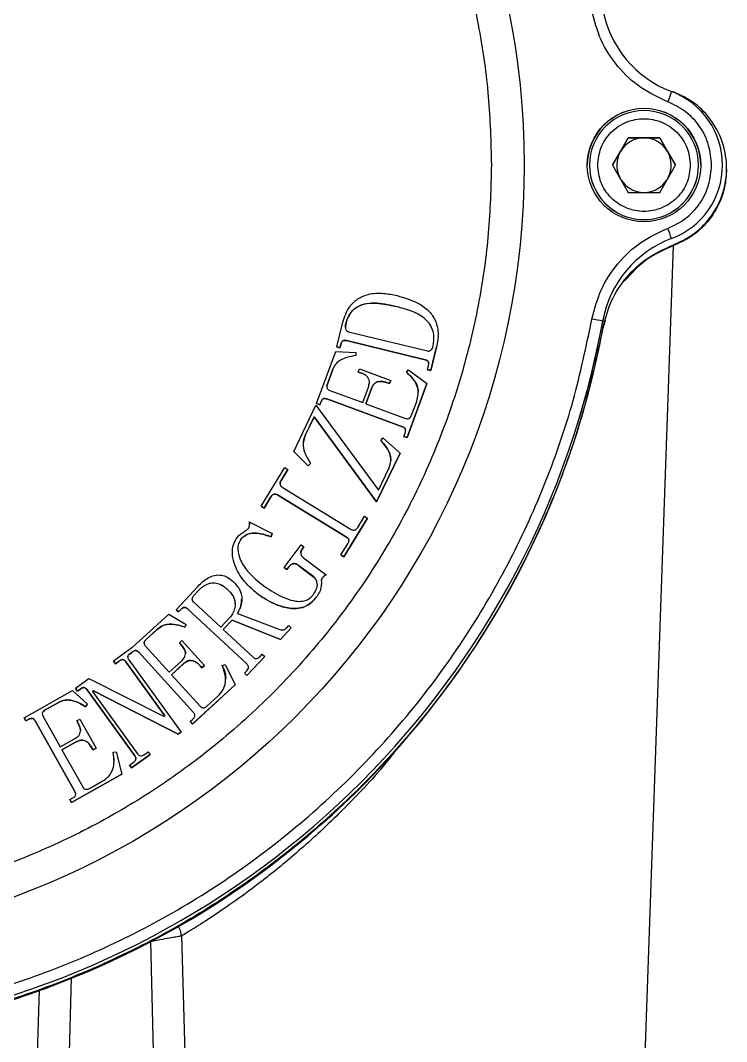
# Model space of a CAD drawing. Header units: millimetres. Extents: x 2687 to 4367, y 1046 to 2234.
# Drawn here: x 3932.4 to 3997.2, y 1892.6 to 1986.3 of the extents above; entities that cross this region are included whole.
import ezdxf

# ---------------------------------------------------------------- set-up
doc = ezdxf.new("R2010")
doc.units = ezdxf.units.MM

msp = doc.modelspace()

# ---------------------------------------------------------------- linework, layer by layer
at = {"color": 7, "linetype": 'Continuous', "lineweight": 25}
for p, q in [((3988.188, 1975.486), (3986.744, 1972.986)), ((3987.466, 1974.23), (3988.188, 1975.48)), ((3991.074, 1975.486), (3988.188, 1975.486)), ((3988.188, 1975.48), (3988.188, 1975.486)), ((3988.188, 1975.48), (3989.631, 1975.48)), ((3989.631, 1975.48), (3991.074, 1975.48)), ((3992.518, 1972.986), (3991.074, 1975.486)), ((3991.074, 1975.486), (3991.074, 1975.48)), ((3991.074, 1975.48), (3991.796, 1974.23)), ((3986.746, 1972.983), (3987.466, 1974.23)), ((3991.796, 1974.23), (3992.516, 1972.983)), ((3984.631, 1972.985), (3984.631, 1972.973)), ((3986.744, 1972.986), (3988.188, 1970.486)), ((3991.074, 1970.486), (3992.518, 1972.986)), ((3994.631, 1972.973), (3994.631, 1972.985)), ((3996.831, 1972.955), (3996.831, 1972.988)), ((3997.208, 1972.618), (3997.208, 1972.69)), ((3988.188, 1970.486), (3991.074, 1970.486)), ((3992.163, 1966.248), (3992.163, 1966.214)), ((3992.273, 1965.642), (3992.273, 1965.571)), ((3989.076, 1872.561), (3992.326, 1965.598)), ((3961.433, 1956.312), (3961.986, 1958.587)), ((3985.84, 1958.642), (3985.84, 1958.676)), ((3986.059, 1958.741), (3985.861, 1957.998)), ((3962.523, 1957.705), (3969.753, 1955.942)), ((3970.736, 1957.6), (3970.736, 1957.603)), ((3961.737, 1956.237), (3961.433, 1956.312)), ((3961.433, 1956.312), (3961.433, 1956.31)), ((3961.433, 1956.31), (3961.737, 1956.235)), ((3961.811, 1956.54), (3961.737, 1956.237)), ((3961.737, 1956.235), (3961.811, 1956.537)), ((3961.737, 1956.237), (3961.737, 1956.235)), ((3961.811, 1956.54), (3961.811, 1956.537)), ((3969.555, 1955.133), (3962.325, 1956.896)), ((3962.325, 1956.896), (3962.325, 1956.894)), ((3962.325, 1956.894), (3969.555, 1955.131)), ((3970.597, 1956.328), (3970.067, 1954.153)), ((3970.067, 1954.151), (3970.597, 1956.326)), ((3970.597, 1956.328), (3970.597, 1956.326)), ((3959.586, 1951.11), (3961.341, 1955.878)), ((3961.341, 1955.878), (3963.192, 1955.803)), ((3963.192, 1955.803), (3963.198, 1955.524)), ((3969.555, 1955.133), (3969.555, 1955.131)), ((3969.763, 1954.226), (3969.849, 1954.58)), ((3961.079, 1954.262), (3960.578, 1952.9)), ((3960.578, 1952.898), (3961.079, 1954.26)), ((3961.079, 1954.262), (3961.079, 1954.26)), ((3963.415, 1954.01), (3963.523, 1954.3)), ((3963.706, 1953.904), (3963.415, 1954.01)), ((3963.415, 1954.01), (3963.415, 1954.007)), ((3963.415, 1954.007), (3963.706, 1953.902)), ((3963.523, 1954.3), (3966.392, 1953.245)), ((3963.706, 1953.904), (3963.706, 1953.902)), ((3967.825, 1953.988), (3968.012, 1954.196)), ((3968.012, 1954.196), (3969.713, 1952.962)), ((3970.067, 1954.153), (3969.763, 1954.226)), ((3969.763, 1954.226), (3969.763, 1954.224)), ((3969.763, 1954.224), (3970.067, 1954.151)), ((3970.067, 1954.153), (3970.067, 1954.151)), ((3960.578, 1952.9), (3960.578, 1952.898)), ((3963.82, 1951.211), (3964.34, 1952.621)), ((3964.633, 1952.513), (3964.113, 1951.103)), ((3964.113, 1951.102), (3964.633, 1952.511)), ((3964.633, 1952.513), (3964.633, 1952.511)), ((3966.284, 1952.954), (3966.089, 1953.025)), ((3966.089, 1953.025), (3966.089, 1953.023)), ((3966.089, 1953.023), (3966.284, 1952.952)), ((3966.392, 1953.245), (3966.284, 1952.954)), ((3966.284, 1952.952), (3966.392, 1953.243)), ((3966.284, 1952.954), (3966.284, 1952.952)), ((3966.392, 1953.245), (3966.392, 1953.243)), ((3969.713, 1952.962), (3967.887, 1948.001)), ((3967.887, 1947.999), (3969.713, 1952.96)), ((3969.713, 1952.962), (3969.713, 1952.96)), ((3960.805, 1952.32), (3963.82, 1951.211)), ((3957.491, 1946.719), (3959.527, 1950.968)), ((3959.527, 1950.968), (3965.266, 1943.165)), ((3959.879, 1951.003), (3959.586, 1951.11)), ((3959.586, 1951.11), (3959.586, 1951.108)), ((3959.586, 1951.108), (3959.879, 1951)), ((3959.969, 1951.245), (3959.879, 1951.003)), ((3959.879, 1951), (3959.969, 1951.243)), ((3959.879, 1951.003), (3959.879, 1951)), ((3959.969, 1951.245), (3959.969, 1951.243)), ((3967.474, 1948.982), (3960.52, 1951.542)), ((3960.52, 1951.54), (3960.52, 1951.542)), ((3960.52, 1951.54), (3967.474, 1948.98)), ((3964.113, 1951.103), (3967.759, 1949.76)), ((3968.31, 1950.055), (3968.775, 1951.318)), ((3959.361, 1949.899), (3958.579, 1948.266)), ((3958.579, 1948.263), (3959.361, 1949.897)), ((3965.098, 1942.095), (3959.361, 1949.899)), ((3959.361, 1949.899), (3959.361, 1949.897)), ((3959.361, 1949.897), (3965.098, 1942.093)), ((3967.474, 1948.982), (3967.474, 1948.98)), ((3958.579, 1948.266), (3958.579, 1948.263)), ((3965.491, 1947.711), (3965.672, 1947.969)), ((3965.672, 1947.969), (3967.248, 1946.58)), ((3967.594, 1948.109), (3967.702, 1948.4)), ((3967.887, 1948.001), (3967.594, 1948.109)), ((3967.594, 1948.109), (3967.594, 1948.107)), ((3967.594, 1948.107), (3967.887, 1947.999)), ((3967.887, 1948.001), (3967.887, 1947.999)), ((3958.812, 1945.397), (3957.491, 1946.719)), ((3957.491, 1946.719), (3957.491, 1946.717)), ((3957.491, 1946.717), (3958.812, 1945.395)), ((3967.248, 1946.58), (3965.098, 1942.095)), ((3965.098, 1942.093), (3967.248, 1946.578)), ((3967.248, 1946.58), (3967.248, 1946.578)), ((3954.517, 1941.7), (3956.681, 1945.245)), ((3956.947, 1945.083), (3956.324, 1944.064)), ((3956.324, 1944.062), (3956.947, 1945.081)), ((3956.681, 1945.245), (3956.947, 1945.083)), ((3956.947, 1945.083), (3956.947, 1945.081)), ((3959.038, 1945.632), (3958.812, 1945.397)), ((3958.812, 1945.395), (3959.038, 1945.63)), ((3958.812, 1945.397), (3958.812, 1945.395)), ((3959.038, 1945.632), (3959.038, 1945.63)), ((3965.266, 1943.165), (3966.229, 1945.174)), ((3956.324, 1944.064), (3956.324, 1944.062)), ((3956.436, 1943.447), (3962.772, 1939.581)), ((3955.405, 1942.557), (3954.783, 1941.538)), ((3954.783, 1941.536), (3955.405, 1942.555)), ((3955.405, 1942.557), (3955.405, 1942.555)), ((3962.338, 1938.872), (3956.003, 1942.738)), ((3956.003, 1942.736), (3956.003, 1942.738)), ((3956.003, 1942.736), (3962.338, 1938.87)), ((3954.783, 1941.538), (3954.517, 1941.7)), ((3954.517, 1941.7), (3954.517, 1941.698)), ((3954.517, 1941.698), (3954.783, 1941.536)), ((3954.783, 1941.538), (3954.783, 1941.536)), ((3965.098, 1942.095), (3965.098, 1942.093)), ((3964.257, 1940.619), (3962.094, 1937.075)), ((3962.094, 1937.073), (3964.257, 1940.617)), ((3963.369, 1939.762), (3963.991, 1940.781)), ((3963.991, 1940.781), (3964.257, 1940.619)), ((3964.257, 1940.619), (3964.257, 1940.617)), ((3953.404, 1940.284), (3955.519, 1939.205)), ((3952.599, 1938.616), (3952.599, 1938.614)), ((3955.519, 1939.205), (3955.413, 1938.895)), ((3955.413, 1938.893), (3955.519, 1939.203)), ((3955.413, 1938.895), (3955.413, 1938.893)), ((3955.519, 1939.203), (3955.519, 1939.205)), ((3962.338, 1938.872), (3962.338, 1938.87)), ((3956.617, 1936.098), (3958.184, 1938.169)), ((3958.184, 1938.169), (3958.432, 1937.98)), ((3958.432, 1937.98), (3958.276, 1937.772)), ((3958.276, 1937.77), (3958.432, 1937.978)), ((3958.276, 1937.772), (3958.276, 1937.77)), ((3958.432, 1937.98), (3958.432, 1937.978)), ((3961.828, 1937.237), (3962.45, 1938.256)), ((3951.858, 1937.485), (3951.858, 1937.483)), ((3958.388, 1936.973), (3960.459, 1935.406)), ((3962.094, 1937.075), (3961.828, 1937.237)), ((3961.828, 1937.237), (3961.828, 1937.235)), ((3961.828, 1937.235), (3962.094, 1937.073)), ((3962.094, 1937.075), (3962.094, 1937.073)), ((3956.866, 1935.909), (3956.617, 1936.098)), ((3956.617, 1936.098), (3956.617, 1936.096)), ((3956.617, 1936.096), (3956.866, 1935.907)), ((3957.055, 1936.158), (3956.866, 1935.909)), ((3956.866, 1935.907), (3957.055, 1936.156)), ((3956.866, 1935.909), (3956.866, 1935.907)), ((3957.055, 1936.158), (3957.055, 1936.156)), ((3959.336, 1935.214), (3957.927, 1936.279)), ((3957.927, 1936.279), (3957.927, 1936.277)), ((3957.927, 1936.277), (3959.336, 1935.212)), ((3959.336, 1935.214), (3959.336, 1935.212)), ((3946.697, 1932.215), (3948.712, 1934.384)), ((3948.338, 1933.527), (3948.727, 1933.945)), ((3948.338, 1933.525), (3948.727, 1933.943)), ((3948.727, 1933.945), (3948.727, 1933.943)), ((3951.405, 1934.08), (3951.405, 1934.078)), ((3960.013, 1934.359), (3960.013, 1934.361)), ((3950.796, 1930.603), (3948.323, 1932.901)), ((3948.338, 1933.527), (3948.338, 1933.525)), ((3952.723, 1933.162), (3952.723, 1933.164)), ((3946.924, 1932.005), (3946.697, 1932.215)), ((3946.697, 1932.213), (3946.697, 1932.215)), ((3946.697, 1932.213), (3946.924, 1932.003)), ((3947.136, 1932.234), (3946.924, 1932.005)), ((3946.924, 1932.003), (3947.136, 1932.232)), ((3946.924, 1932.005), (3946.924, 1932.003)), ((3947.136, 1932.234), (3947.136, 1932.232)), ((3953.198, 1927.237), (3947.758, 1932.292)), ((3947.758, 1932.292), (3947.758, 1932.29)), ((3947.758, 1932.29), (3953.198, 1927.235)), ((3942.651, 1928.729), (3946.02, 1931.793)), ((3946.02, 1931.793), (3947.636, 1930.868)), ((3951.576, 1931.441), (3950.796, 1930.603)), ((3951.838, 1931.267), (3951.024, 1930.391)), ((3951.025, 1930.39), (3951.838, 1931.265)), ((3956.277, 1929.48), (3951.838, 1931.267)), ((3951.838, 1931.267), (3951.838, 1931.265)), ((3951.838, 1931.265), (3956.277, 1929.478)), ((3952.332, 1931.872), (3956.206, 1930.397)), ((3945.035, 1930.475), (3943.957, 1929.493)), ((3943.957, 1929.491), (3945.035, 1930.473)), ((3945.035, 1930.475), (3945.035, 1930.473)), ((3947.636, 1930.868), (3947.513, 1930.616)), ((3947.513, 1930.614), (3947.636, 1930.866)), ((3947.513, 1930.616), (3947.513, 1930.614)), ((3947.636, 1930.868), (3947.636, 1930.866)), ((3951.024, 1930.391), (3953.763, 1927.846)), ((3957.267, 1930.545), (3956.277, 1929.48)), ((3956.277, 1929.478), (3957.267, 1930.543)), ((3956.826, 1930.532), (3957.038, 1930.759)), ((3957.038, 1930.759), (3957.267, 1930.545)), ((3957.267, 1930.545), (3957.267, 1930.543)), ((3943.957, 1929.493), (3943.957, 1929.491)), ((3947.002, 1929.165), (3947.233, 1929.375)), ((3947.212, 1928.934), (3947.002, 1929.165)), ((3947.002, 1929.165), (3947.002, 1929.163)), ((3947.002, 1929.163), (3947.212, 1928.932)), ((3947.233, 1929.375), (3949.302, 1927.102)), ((3956.277, 1929.48), (3956.277, 1929.478)), ((3940.949, 1927.517), (3942.645, 1928.738)), ((3942.454, 1928.127), (3942.411, 1928.175)), ((3942.411, 1928.172), (3942.411, 1928.175)), ((3942.411, 1928.172), (3942.454, 1928.125)), ((3942.647, 1928.302), (3942.454, 1928.127)), ((3942.454, 1928.125), (3942.647, 1928.3)), ((3942.645, 1928.738), (3942.651, 1928.729)), ((3942.647, 1928.302), (3942.647, 1928.3)), ((3948.287, 1922.799), (3943.275, 1928.308)), ((3943.275, 1928.308), (3943.275, 1928.306)), ((3943.275, 1928.306), (3948.287, 1922.796)), ((3943.891, 1928.87), (3946.064, 1926.482)), ((3947.212, 1928.934), (3947.212, 1928.932)), ((3941.132, 1927.262), (3940.949, 1927.517)), ((3940.949, 1927.517), (3940.949, 1927.514)), ((3940.949, 1927.514), (3941.132, 1927.26)), ((3941.471, 1927.505), (3941.132, 1927.262)), ((3941.132, 1927.26), (3941.471, 1927.503)), ((3941.132, 1927.262), (3941.132, 1927.26)), ((3941.471, 1927.505), (3941.471, 1927.503)), ((3945.675, 1922.483), (3942.098, 1927.441)), ((3942.098, 1927.441), (3942.098, 1927.439)), ((3942.098, 1927.439), (3945.674, 1922.482)), ((3942.352, 1927.624), (3947.152, 1920.971)), ((3942.454, 1928.127), (3942.454, 1928.125)), ((3946.064, 1926.482), (3947.181, 1927.497)), ((3947.391, 1927.266), (3946.274, 1926.251)), ((3946.275, 1926.249), (3947.391, 1927.264)), ((3947.391, 1927.266), (3947.391, 1927.264)), ((3953.198, 1927.237), (3953.198, 1927.235)), ((3954.828, 1927.921), (3953.202, 1926.17)), ((3953.202, 1926.168), (3954.828, 1927.919)), ((3954.387, 1927.906), (3954.599, 1928.135)), ((3954.599, 1928.135), (3954.828, 1927.921)), ((3954.828, 1927.921), (3954.828, 1927.919)), ((3949.071, 1926.892), (3948.93, 1927.046)), ((3948.93, 1927.046), (3948.93, 1927.044)), ((3948.93, 1927.044), (3949.071, 1926.89)), ((3949.302, 1927.102), (3949.071, 1926.892)), ((3949.071, 1926.89), (3949.302, 1927.1)), ((3949.071, 1926.892), (3949.071, 1926.89)), ((3949.302, 1927.102), (3949.302, 1927.1)), ((3950.924, 1927.1), (3951.186, 1927.198)), ((3951.186, 1927.198), (3952.13, 1925.311)), ((3952.973, 1926.384), (3953.185, 1926.613)), ((3953.202, 1926.17), (3952.973, 1926.384)), ((3952.973, 1926.384), (3952.973, 1926.382)), ((3952.973, 1926.382), (3953.202, 1926.168)), ((3937.474, 1925.008), (3938.703, 1925.896)), ((3938.703, 1925.896), (3945.59, 1922.423)), ((3946.274, 1926.251), (3948.903, 1923.361)), ((3953.202, 1926.17), (3953.202, 1926.168)), ((3932.772, 1922.299), (3937.208, 1924.8)), ((3937.208, 1924.8), (3938.576, 1923.542)), ((3937.657, 1924.754), (3937.474, 1925.008)), ((3937.474, 1925.008), (3937.474, 1925.006)), ((3937.474, 1925.006), (3937.657, 1924.752)), ((3937.912, 1924.939), (3937.657, 1924.754)), ((3937.657, 1924.752), (3937.912, 1924.937)), ((3937.657, 1924.754), (3937.657, 1924.752)), ((3937.912, 1924.939), (3937.912, 1924.937)), ((3942.909, 1918.813), (3938.538, 1924.874)), ((3938.538, 1924.874), (3938.538, 1924.871)), ((3938.538, 1924.871), (3942.909, 1918.811)), ((3939.121, 1924.779), (3939.037, 1924.719)), ((3939.037, 1924.719), (3943.163, 1918.998)), ((3939.038, 1924.718), (3939.121, 1924.777)), ((3946.898, 1920.788), (3939.121, 1924.779)), ((3939.121, 1924.779), (3939.121, 1924.777)), ((3939.121, 1924.777), (3946.898, 1920.786)), ((3952.13, 1925.311), (3948.2, 1921.733)), ((3948.2, 1921.731), (3952.13, 1925.308)), ((3952.13, 1925.311), (3952.13, 1925.308)), ((3935.96, 1923.736), (3934.692, 1923.024)), ((3934.692, 1923.021), (3935.96, 1923.734)), ((3935.96, 1923.736), (3935.96, 1923.734)), ((3938.576, 1923.542), (3938.399, 1923.322)), ((3938.399, 1923.32), (3938.576, 1923.54)), ((3938.576, 1923.542), (3938.576, 1923.54)), ((3949.531, 1923.367), (3950.533, 1924.28)), ((3934.692, 1923.024), (3934.692, 1923.021)), ((3938.399, 1923.322), (3938.399, 1923.32)), ((3948.287, 1922.799), (3948.287, 1922.796)), ((3932.926, 1922.028), (3932.772, 1922.299)), ((3932.772, 1922.299), (3932.772, 1922.297)), ((3932.772, 1922.297), (3932.926, 1922.026)), ((3933.153, 1922.155), (3932.926, 1922.028)), ((3932.926, 1922.026), (3933.153, 1922.153)), ((3932.926, 1922.028), (3932.926, 1922.026)), ((3933.153, 1922.155), (3933.153, 1922.153)), ((3937.412, 1915.547), (3933.764, 1922.022)), ((3933.764, 1922.02), (3933.764, 1922.022)), ((3933.764, 1922.02), (3937.412, 1915.545)), ((3934.488, 1922.43), (3936.07, 1919.624)), ((3937.58, 1922.026), (3937.851, 1922.178)), ((3937.732, 1921.754), (3937.58, 1922.026)), ((3937.58, 1922.026), (3937.58, 1922.024)), ((3937.58, 1922.024), (3937.732, 1921.752)), ((3937.732, 1921.754), (3937.732, 1921.752)), ((3937.851, 1922.178), (3939.356, 1919.506)), ((3945.59, 1922.423), (3945.675, 1922.483)), ((3947.99, 1921.964), (3948.221, 1922.176)), ((3948.2, 1921.733), (3947.99, 1921.964)), ((3947.99, 1921.964), (3947.99, 1921.962)), ((3947.99, 1921.962), (3948.2, 1921.731)), ((3948.2, 1921.733), (3948.2, 1921.731)), ((3947.152, 1920.971), (3946.898, 1920.788)), ((3946.898, 1920.786), (3947.152, 1920.969)), ((3946.898, 1920.788), (3946.898, 1920.786)), ((3947.152, 1920.971), (3947.152, 1920.969)), ((3936.07, 1919.624), (3937.383, 1920.363)), ((3937.535, 1920.092), (3936.222, 1919.352)), ((3936.223, 1919.35), (3937.535, 1920.09)), ((3937.535, 1920.092), (3937.535, 1920.09)), ((3936.222, 1919.352), (3938.137, 1915.956)), ((3939.084, 1919.354), (3938.982, 1919.535)), ((3938.982, 1919.535), (3938.982, 1919.533)), ((3938.982, 1919.533), (3939.084, 1919.352)), ((3939.356, 1919.506), (3939.084, 1919.354)), ((3939.084, 1919.352), (3939.356, 1919.504)), ((3939.084, 1919.354), (3939.084, 1919.352)), ((3939.356, 1919.506), (3939.356, 1919.504)), ((3940.934, 1919.144), (3941.209, 1919.18)), ((3940.934, 1919.142), (3940.952, 1918.382)), ((3941.209, 1919.18), (3941.708, 1917.135)), ((3944.313, 1918.923), (3942.618, 1917.702)), ((3942.618, 1917.7), (3944.313, 1918.921)), ((3942.909, 1918.813), (3942.909, 1918.811)), ((3943.789, 1918.933), (3944.128, 1919.177)), ((3944.128, 1919.177), (3944.313, 1918.923)), ((3944.313, 1918.923), (3944.313, 1918.921)), ((3942.433, 1917.956), (3942.772, 1918.201)), ((3942.618, 1917.702), (3942.433, 1917.956)), ((3942.433, 1917.956), (3942.433, 1917.954)), ((3942.433, 1917.954), (3942.618, 1917.7)), ((3941.708, 1917.135), (3937.09, 1914.532)), ((3937.09, 1914.53), (3941.708, 1917.133)), ((3941.708, 1917.135), (3941.708, 1917.133)), ((3942.618, 1917.702), (3942.618, 1917.7)), ((3938.749, 1915.825), (3939.926, 1916.487)), ((3937.412, 1915.547), (3937.412, 1915.545)), ((3936.938, 1914.804), (3937.21, 1914.956)), ((3937.09, 1914.532), (3936.938, 1914.804)), ((3936.938, 1914.804), (3936.938, 1914.802)), ((3936.938, 1914.802), (3937.09, 1914.53)), ((3937.09, 1914.532), (3937.09, 1914.53)), ((3947.207, 1902.305), (3947.991, 1872.575)), ((3945.124, 1872.57), (3944.38, 1901.803)), ((3937.08, 1898.428), (3936.376, 1872.57)), ((3933.461, 1872.575), (3934.152, 1897.366))]:
    msp.add_line(p, q, dxfattribs=at)
at = {"color": 7, "linetype": 'Continuous', "lineweight": 25, "flags": 128}
msp.add_lwpolyline([(3947.207, 1902.305), (3947.105, 1902.791), (3946.931, 1903.175)], dxfattribs=at)
at = {"color": 7, "linetype": 'Continuous', "lineweight": 25}
for centre, radius in [((3907.131, 1972.991), 71.5), ((3989.631, 1972.991), 5.2)]:
    msp.add_circle(centre, radius, dxfattribs=at)
for centre, radius, start, end in [((3995.679, 1989.09), 10, 190.30615, 249.41337), ((4300.943, 1862.948), 330.126, 159.28349, 159.4567), ((3989.631, 1972.988), 7.2, 359.99987, 69.41339), ((3989.631, 1972.973), 5.2, 0.00011, 179.99974), ((3989.631, 1972.985), 5, 359.99995, 179.99959), ((3989.631, 1972.98), 2.5, 89.99966, 149.9996), ((3989.631, 1972.98), 2.5, 29.99978, 89.99971), ((3989.631, 1972.98), 2.5, 149.99962, 207.09742), ((3989.631, 1972.98), 2.5, 332.90197, 29.99975), ((3989.631, 1972.985), 5, 179.99978, 359.99975), ((3989.631, 1972.973), 5, 179.99978, 359.99975), ((3989.631, 1972.988), 7.2, 290.58661, 359.99981), ((3989.631, 1972.98), 2.5, 212.9021, 265.89476), ((3989.631, 1972.98), 2.5, 274.10462, 327.09726), ((3678.267, 1849.149), 335.026, 20.45808, 20.62944), ((3995.679, 1956.887), 10, 110.58663, 169.69385), ((3907.131, 1972.989), 80, 280.30604, 349.69383), ((3907.131, 1972.954), 80, 342.76842, 349.69388), ((3963.808, 1841.705), 119.028, 79.33268, 79.81423), ((3995.679, 1956.853), 10, 168.01767, 169.69388), ((3907.208, 1972.616), 80, 281.36448, 349.47139)]:
    msp.add_arc(centre, radius, start, end, dxfattribs=at)
for points, knots in [([(3838.631, 1972.997), (3838.686, 1975.086), (3838.796, 1979.264), (3839.706, 1985.603), (3841.191, 1991.955), (3843.365, 1998.321), (3846.196, 2004.544), (3849.71, 2010.567), (3853.864, 2016.259), (3858.608, 2021.52), (3863.869, 2026.264), (3869.561, 2030.418), (3875.584, 2033.931), (3881.807, 2036.763), (3888.172, 2038.934), (3894.525, 2040.429), (3900.864, 2041.307), (3907.131, 2041.592), (3913.398, 2041.307), (3919.737, 2040.429), (3926.089, 2038.934), (3932.455, 2036.763), (3938.678, 2033.931), (3944.701, 2030.418), (3950.393, 2026.264), (3955.654, 2021.52), (3960.398, 2016.259), (3964.552, 2010.567), (3968.066, 2004.544), (3970.896, 1998.321), (3973.07, 1991.956), (3974.556, 1985.603), (3975.466, 1979.264), (3975.576, 1975.086), (3975.631, 1972.997)], [0, 0, 0, 0, 0.029124, 0.058248, 0.08912, 0.119994, 0.151902, 0.184313, 0.217069, 0.25, 0.282931, 0.315687, 0.348098, 0.380006, 0.410878, 0.441752, 0.470875, 0.5, 0.529123, 0.558248, 0.58912, 0.619994, 0.651902, 0.684313, 0.717069, 0.75, 0.782931, 0.815687, 0.848098, 0.880006, 0.910878, 0.941752, 0.970875, 1, 1, 1, 1]), ([(3991.811, 1978.795), (3990.964, 1979.186), (3989.242, 1979.981), (3987.15, 1981.971), (3985.565, 1984.384), (3985.09, 1986.221), (3984.856, 1987.124)], [0, 0, 0, 0, 0.245796, 0.5, 0.754204, 1, 1, 1, 1]), ([(3995.831, 1972.991), (3995.778, 1973.602), (3995.671, 1974.855), (3994.801, 1976.571), (3993.5, 1977.989), (3992.365, 1978.53), (3991.811, 1978.795)], [0, 0, 0, 0, 0.244178, 0.5, 0.755822, 1, 1, 1, 1]), ([(3985.381, 1972.986), (3985.438, 1973.521), (3985.525, 1974.343), (3986.055, 1975.333), (3986.604, 1976.013), (3987.284, 1976.565), (3988.274, 1977.078), (3989.631, 1977.339), (3990.988, 1977.078), (3991.978, 1976.565), (3992.658, 1976.013), (3993.207, 1975.333), (3993.737, 1974.343), (3993.824, 1973.521), (3993.881, 1972.986)], [0, 0, 0, 0, 0.1197284, 0.1841803, 0.25, 0.3158197, 0.3802716, 0.5, 0.6197284, 0.6841803, 0.75, 0.8158197, 0.8802716, 1, 1, 1, 1]), ([(3975.631, 1972.997), (3975.576, 1970.908), (3975.466, 1966.73), (3974.556, 1960.391), (3973.07, 1954.039), (3970.897, 1947.673), (3968.066, 1941.45), (3964.552, 1935.427), (3960.398, 1929.735), (3955.654, 1924.474), (3950.393, 1919.73), (3944.701, 1915.576), (3938.678, 1912.063), (3932.455, 1909.231), (3926.09, 1907.06), (3919.737, 1905.564), (3913.398, 1904.687), (3907.131, 1904.402), (3900.864, 1904.687), (3894.525, 1905.564), (3888.173, 1907.06), (3881.807, 1909.231), (3875.584, 1912.063), (3869.561, 1915.576), (3863.869, 1919.73), (3858.608, 1924.474), (3853.864, 1929.735), (3849.71, 1935.427), (3846.196, 1941.45), (3843.365, 1947.673), (3841.192, 1954.038), (3839.706, 1960.391), (3838.796, 1966.73), (3838.686, 1970.908), (3838.631, 1972.997)], [0, 0, 0, 0, 0.029124, 0.058248, 0.08912, 0.119994, 0.151902, 0.184313, 0.217069, 0.25, 0.282931, 0.315687, 0.348098, 0.380006, 0.410878, 0.441752, 0.470875, 0.5, 0.529123, 0.558248, 0.58912, 0.619994, 0.651902, 0.684313, 0.717069, 0.75, 0.782931, 0.815687, 0.848098, 0.880006, 0.910878, 0.941752, 0.970875, 1, 1, 1, 1]), ([(3993.881, 1972.986), (3993.824, 1972.452), (3993.737, 1971.629), (3993.207, 1970.64), (3992.658, 1969.96), (3991.977, 1969.408), (3990.988, 1968.894), (3989.631, 1968.634), (3988.274, 1968.894), (3987.284, 1969.408), (3986.604, 1969.96), (3986.055, 1970.64), (3985.525, 1971.629), (3985.438, 1972.452), (3985.381, 1972.986)], [0, 0, 0, 0, 0.119728, 0.18418, 0.25, 0.31582, 0.380272, 0.5, 0.619728, 0.68418, 0.75, 0.81582, 0.880272, 1, 1, 1, 1]), ([(3991.811, 1967.186), (3992.365, 1967.451), (3993.5, 1967.992), (3994.801, 1969.41), (3995.671, 1971.126), (3995.778, 1972.379), (3995.831, 1972.991)], [0, 0, 0, 0, 0.244178, 0.5, 0.755822, 1, 1, 1, 1]), ([(3997.208, 1972.618), (3997.173, 1972.061), (3997.106, 1971.027), (3996.54, 1969.362), (3995.554, 1967.776), (3994.056, 1966.375), (3992.861, 1965.836), (3992.273, 1965.571)], [0, 0, 0, 0, 0.182468, 0.338737, 0.571946, 0.789459, 1, 1, 1, 1]), ([(3984.856, 1958.857), (3985.09, 1959.76), (3985.565, 1961.597), (3987.15, 1964.01), (3989.242, 1966), (3990.964, 1966.796), (3991.811, 1967.186)], [0, 0, 0, 0, 0.245796, 0.5, 0.754204, 1, 1, 1, 1]), ([(3992.273, 1965.571), (3991.447, 1965.204), (3989.738, 1964.445), (3988.478, 1963.062), (3987.826, 1962.348)], [0, 0, 0, 0, 0.483329, 1, 1, 1, 1]), ([(3961.986, 1958.587), (3962.156, 1959.086), (3962.441, 1959.916), (3963.354, 1960.759), (3964.432, 1961.228), (3965.692, 1961.279), (3966.562, 1961.099), (3966.973, 1961.015)], [0, 0, 0, 0, 0.2470751, 0.4117067, 0.5763764, 0.7994592, 1, 1, 1, 1]), ([(3966.973, 1961.015), (3967.621, 1960.828), (3968.653, 1960.531), (3969.828, 1959.74), (3970.47, 1958.887), (3970.787, 1957.838), (3970.735, 1956.96), (3970.62, 1956.436), (3970.597, 1956.328)], [0, 0, 0, 0, 0.297111, 0.47381, 0.61789, 0.761902, 0.950798, 1, 1, 1, 1]), ([(3962.29, 1958.51), (3962.404, 1958.835), (3962.599, 1959.396), (3963.239, 1959.96), (3964.055, 1960.311), (3965.303, 1960.354), (3966.26, 1960.15), (3966.838, 1960.026)], [0, 0, 0, 0, 0.187288, 0.322879, 0.458162, 0.672864, 1, 1, 1, 1]), ([(3966.838, 1960.028), (3966.181, 1960.168), (3965.228, 1960.371), (3963.942, 1960.281), (3963.132, 1959.912), (3962.576, 1959.313), (3962.371, 1958.813), (3962.301, 1958.551), (3962.29, 1958.512)], [0, 0, 0, 0, 0.370461, 0.536516, 0.705021, 0.84958, 0.977988, 1, 1, 1, 1]), ([(3970.292, 1956.401), (3970.34, 1956.74), (3970.431, 1957.393), (3970.087, 1958.305), (3969.387, 1959.103), (3968.242, 1959.643), (3967.328, 1959.894), (3966.838, 1960.028)], [0, 0, 0, 0, 0.178845, 0.344366, 0.496994, 0.730831, 1, 1, 1, 1]), ([(3921.265, 1895.265), (3923.761, 1895.792), (3928.798, 1896.854), (3936.175, 1899.393), (3943.417, 1902.662), (3950.396, 1906.725), (3956.999, 1911.536), (3963.093, 1917.029), (3968.585, 1923.122), (3973.397, 1929.725), (3977.46, 1936.704), (3980.729, 1943.946), (3983.268, 1951.323), (3984.33, 1956.361), (3984.856, 1958.857)], [0, 0, 0, 0, 0.079959, 0.161371, 0.244142, 0.328893, 0.414217, 0.5, 0.585778, 0.671102, 0.755858, 0.838624, 0.920039, 1, 1, 1, 1]), ([(3962.247, 1958.094), (3962.245, 1958.112), (3962.226, 1958.252), (3962.261, 1958.39), (3962.29, 1958.51)], [0, 0, 0, 0, 0.133985, 1, 1, 1, 1]), ([(3962.29, 1958.512), (3962.271, 1958.417), (3962.236, 1958.243), (3962.238, 1958.019), (3962.295, 1957.862), (3962.376, 1957.766), (3962.462, 1957.724), (3962.511, 1957.709), (3962.523, 1957.705)], [0, 0, 0, 0, 0.3092031, 0.5693339, 0.7017053, 0.8348468, 0.9586804, 1, 1, 1, 1]), ([(3962.325, 1956.896), (3962.268, 1956.907), (3962.176, 1956.926), (3962.049, 1956.901), (3961.949, 1956.841), (3961.86, 1956.717), (3961.83, 1956.607), (3961.811, 1956.54)], [0, 0, 0, 0, 0.2389344, 0.3835198, 0.5293247, 0.7100539, 1, 1, 1, 1]), ([(3961.811, 1956.537), (3961.835, 1956.62), (3961.869, 1956.738), (3961.974, 1956.86), (3962.079, 1956.909), (3962.201, 1956.92), (3962.283, 1956.903), (3962.325, 1956.894)], [0, 0, 0, 0, 0.352506, 0.502018, 0.653531, 0.821261, 1, 1, 1, 1]), ([(3969.753, 1955.942), (3969.807, 1955.934), (3969.901, 1955.919), (3970.027, 1955.967), (3970.135, 1956.053), (3970.233, 1956.2), (3970.271, 1956.329), (3970.292, 1956.401)], [0, 0, 0, 0, 0.203913, 0.348912, 0.493273, 0.720281, 1, 1, 1, 1]), ([(3963.198, 1955.524), (3962.919, 1955.476), (3962.36, 1955.379), (3961.65, 1955.064), (3961.238, 1954.629), (3961.12, 1954.357), (3961.079, 1954.262)], [0, 0, 0, 0, 0.326957, 0.656983, 0.880506, 1, 1, 1, 1]), ([(3969.849, 1954.58), (3969.868, 1954.671), (3969.894, 1954.797), (3969.845, 1954.954), (3969.774, 1955.036), (3969.676, 1955.1), (3969.597, 1955.121), (3969.555, 1955.133)], [0, 0, 0, 0, 0.376564, 0.520712, 0.664612, 0.816576, 1, 1, 1, 1]), ([(3969.555, 1955.131), (3969.61, 1955.115), (3969.701, 1955.089), (3969.802, 1955.007), (3969.857, 1954.921), (3969.878, 1954.853), (3969.874, 1954.818), (3969.874, 1954.814)], [0, 0, 0, 0, 0.3501653, 0.583321, 0.7811936, 0.9794166, 1, 1, 1, 1]), ([(3964.34, 1952.621), (3964.381, 1952.753), (3964.446, 1952.966), (3964.425, 1953.276), (3964.306, 1953.525), (3964.062, 1953.754), (3963.836, 1953.849), (3963.706, 1953.904)], [0, 0, 0, 0, 0.250694, 0.402945, 0.556475, 0.743783, 1, 1, 1, 1]), ([(3968.775, 1951.318), (3968.852, 1951.61), (3968.987, 1952.117), (3968.802, 1952.849), (3968.42, 1953.47), (3968.04, 1953.801), (3967.825, 1953.988)], [0, 0, 0, 0, 0.291975, 0.506843, 0.720819, 1, 1, 1, 1]), ([(3967.825, 1953.986), (3968.138, 1953.698), (3968.614, 1953.26), (3968.913, 1952.534), (3968.898, 1952.202), (3968.893, 1952.091)], [0, 0, 0, 0, 0.560568, 0.852516, 1, 1, 1, 1]), ([(3960.578, 1952.9), (3960.558, 1952.83), (3960.526, 1952.717), (3960.547, 1952.565), (3960.598, 1952.455), (3960.687, 1952.37), (3960.766, 1952.337), (3960.805, 1952.32)], [0, 0, 0, 0, 0.306278, 0.493908, 0.637476, 0.819066, 1, 1, 1, 1]), ([(3960.545, 1952.688), (3960.543, 1952.713), (3960.538, 1952.785), (3960.562, 1952.854), (3960.578, 1952.898)], [0, 0, 0, 0, 0.3531835, 1, 1, 1, 1]), ([(3964.633, 1952.511), (3964.687, 1952.637), (3964.776, 1952.841), (3965.009, 1953.048), (3965.283, 1953.151), (3965.66, 1953.158), (3965.932, 1953.073), (3966.089, 1953.023)], [0, 0, 0, 0, 0.230691, 0.373512, 0.516628, 0.721111, 1, 1, 1, 1]), ([(3966.089, 1953.025), (3965.896, 1953.084), (3965.611, 1953.171), (3965.214, 1953.137), (3964.958, 1953.018), (3964.754, 1952.8), (3964.677, 1952.618), (3964.633, 1952.513)], [0, 0, 0, 0, 0.3395156, 0.5022361, 0.666705, 0.8068214, 1, 1, 1, 1]), ([(3960.52, 1951.542), (3960.465, 1951.559), (3960.375, 1951.586), (3960.244, 1951.577), (3960.141, 1951.531), (3960.041, 1951.418), (3959.998, 1951.314), (3959.969, 1951.245)], [0, 0, 0, 0, 0.238273, 0.386342, 0.535522, 0.694283, 1, 1, 1, 1]), ([(3959.969, 1951.243), (3960.005, 1951.329), (3960.053, 1951.448), (3960.18, 1951.552), (3960.289, 1951.583), (3960.406, 1951.576), (3960.483, 1951.551), (3960.52, 1951.54)], [0, 0, 0, 0, 0.379298, 0.5211663, 0.6633654, 0.8398481, 1, 1, 1, 1]), ([(3967.759, 1949.76), (3967.814, 1949.744), (3967.905, 1949.717), (3968.037, 1949.739), (3968.147, 1949.8), (3968.247, 1949.907), (3968.288, 1950.004), (3968.31, 1950.055)], [0, 0, 0, 0, 0.238521, 0.395636, 0.552314, 0.766778, 1, 1, 1, 1]), ([(3967.702, 1948.4), (3967.731, 1948.492), (3967.772, 1948.618), (3967.734, 1948.784), (3967.663, 1948.881), (3967.57, 1948.944), (3967.5, 1948.972), (3967.474, 1948.982)], [0, 0, 0, 0, 0.39106, 0.540188, 0.690013, 0.882685, 1, 1, 1, 1]), ([(3967.474, 1948.98), (3967.53, 1948.956), (3967.619, 1948.918), (3967.71, 1948.822), (3967.749, 1948.737), (3967.749, 1948.681), (3967.749, 1948.661)], [0, 0, 0, 0, 0.39842, 0.631747, 0.866771, 1, 1, 1, 1]), ([(3958.579, 1948.266), (3958.484, 1947.992), (3958.302, 1947.469), (3958.469, 1946.512), (3958.825, 1945.962), (3959.038, 1945.632)], [0, 0, 0, 0, 0.304636, 0.583296, 1, 1, 1, 1]), ([(3958.394, 1947.384), (3958.393, 1947.528), (3958.391, 1947.834), (3958.514, 1948.115), (3958.579, 1948.263)], [0, 0, 0, 0, 0.469941, 1, 1, 1, 1]), ([(3966.229, 1945.174), (3966.309, 1945.4), (3966.465, 1945.839), (3966.319, 1946.589), (3965.962, 1947.207), (3965.631, 1947.561), (3965.491, 1947.711)], [0, 0, 0, 0, 0.25104, 0.485737, 0.783075, 1, 1, 1, 1]), ([(3965.491, 1947.709), (3965.649, 1947.536), (3966.01, 1947.143), (3966.364, 1946.517), (3966.385, 1946.06), (3966.392, 1945.907)], [0, 0, 0, 0, 0.34095, 0.7784, 1, 1, 1, 1]), ([(3956.236, 1943.757), (3956.235, 1943.759), (3956.225, 1943.816), (3956.254, 1943.926), (3956.302, 1944.019), (3956.324, 1944.062)], [0, 0, 0, 0, 0.019576, 0.546013, 1, 1, 1, 1]), ([(3956.324, 1944.064), (3956.287, 1943.988), (3956.232, 1943.873), (3956.233, 1943.701), (3956.28, 1943.583), (3956.356, 1943.501), (3956.412, 1943.463), (3956.436, 1943.447)], [0, 0, 0, 0, 0.3520414, 0.5318269, 0.7130337, 0.8778643, 1, 1, 1, 1]), ([(3956.003, 1942.738), (3955.95, 1942.768), (3955.866, 1942.814), (3955.733, 1942.824), (3955.621, 1942.797), (3955.503, 1942.707), (3955.443, 1942.614), (3955.405, 1942.557)], [0, 0, 0, 0, 0.247687, 0.39562, 0.54446, 0.717172, 1, 1, 1, 1]), ([(3955.405, 1942.555), (3955.453, 1942.627), (3955.52, 1942.729), (3955.659, 1942.811), (3955.768, 1942.822), (3955.887, 1942.801), (3955.96, 1942.76), (3956.003, 1942.736)], [0, 0, 0, 0, 0.352181, 0.502478, 0.654205, 0.796783, 1, 1, 1, 1]), ([(3952.873, 1939.321), (3952.911, 1939.345), (3952.987, 1939.395), (3953.138, 1939.495), (3953.24, 1939.584), (3953.308, 1939.642)], [0, 0, 0, 0, 0.251606, 0.503238, 1, 1, 1, 1]), ([(3953.308, 1939.642), (3953.354, 1939.722), (3953.443, 1939.878), (3953.454, 1940.112), (3953.417, 1940.24), (3953.404, 1940.284)], [0, 0, 0, 0, 0.406204, 0.795736, 1, 1, 1, 1]), ([(3953.404, 1940.282), (3953.435, 1940.191), (3953.466, 1940.1), (3953.443, 1940.012), (3953.443, 1940.012)], [0, 0, 0, 0, 0.998825, 1, 1, 1, 1]), ([(3962.772, 1939.581), (3962.823, 1939.554), (3962.908, 1939.509), (3963.047, 1939.508), (3963.162, 1939.546), (3963.277, 1939.631), (3963.335, 1939.714), (3963.369, 1939.762)], [0, 0, 0, 0, 0.239524, 0.40579, 0.571729, 0.750468, 1, 1, 1, 1]), ([(3954.219, 1933.615), (3953.708, 1934.058), (3952.775, 1934.867), (3952.05, 1936.258), (3951.817, 1937.355), (3951.905, 1938.185), (3952.174, 1938.62), (3952.308, 1938.835)], [0, 0, 0, 0, 0.329821, 0.602198, 0.751389, 0.876805, 1, 1, 1, 1]), ([(3952.308, 1938.835), (3952.348, 1938.884), (3952.428, 1938.98), (3952.613, 1939.148), (3952.769, 1939.252), (3952.873, 1939.321)], [0, 0, 0, 0, 0.2508442, 0.5020675, 1, 1, 1, 1]), ([(3952.599, 1938.616), (3952.515, 1938.466), (3952.359, 1938.184), (3952.349, 1937.549), (3952.582, 1936.696), (3953.375, 1935.494), (3954.244, 1934.794), (3954.784, 1934.36)], [0, 0, 0, 0, 0.097711, 0.183041, 0.35825, 0.602223, 1, 1, 1, 1]), ([(3955.413, 1938.895), (3955.099, 1939.006), (3954.539, 1939.204), (3953.76, 1939.274), (3953.16, 1939.119), (3952.803, 1938.868), (3952.646, 1938.674), (3952.599, 1938.616)], [0, 0, 0, 0, 0.327037, 0.582977, 0.754619, 0.926745, 1, 1, 1, 1]), ([(3952.599, 1938.614), (3952.712, 1938.74), (3952.955, 1939.014), (3953.515, 1939.241), (3954.377, 1939.253), (3955, 1939.036), (3955.413, 1938.893)], [0, 0, 0, 0, 0.165221, 0.356832, 0.573119, 1, 1, 1, 1]), ([(3962.45, 1938.256), (3962.494, 1938.334), (3962.555, 1938.443), (3962.562, 1938.605), (3962.52, 1938.705), (3962.447, 1938.8), (3962.378, 1938.846), (3962.338, 1938.872)], [0, 0, 0, 0, 0.364982, 0.510318, 0.655638, 0.805835, 1, 1, 1, 1]), ([(3962.338, 1938.87), (3962.387, 1938.837), (3962.468, 1938.783), (3962.534, 1938.673), (3962.561, 1938.598), (3962.556, 1938.56), (3962.556, 1938.552)], [0, 0, 0, 0, 0.43021, 0.71358, 0.945624, 1, 1, 1, 1]), ([(3958.276, 1937.772), (3958.234, 1937.708), (3958.161, 1937.596), (3958.136, 1937.404), (3958.167, 1937.239), (3958.254, 1937.088), (3958.341, 1937.013), (3958.388, 1936.973)], [0, 0, 0, 0, 0.249315, 0.435814, 0.622797, 0.797036, 1, 1, 1, 1]), ([(3958.152, 1937.39), (3958.15, 1937.411), (3958.14, 1937.486), (3958.179, 1937.622), (3958.243, 1937.719), (3958.276, 1937.77)], [0, 0, 0, 0, 0.151132, 0.552434, 1, 1, 1, 1]), ([(3957.927, 1936.279), (3957.855, 1936.328), (3957.738, 1936.409), (3957.541, 1936.451), (3957.379, 1936.427), (3957.204, 1936.335), (3957.113, 1936.227), (3957.055, 1936.158)], [0, 0, 0, 0, 0.257237, 0.420431, 0.584481, 0.733875, 1, 1, 1, 1]), ([(3957.055, 1936.156), (3957.109, 1936.221), (3957.2, 1936.329), (3957.375, 1936.425), (3957.537, 1936.448), (3957.734, 1936.409), (3957.852, 1936.329), (3957.927, 1936.277)], [0, 0, 0, 0, 0.251206, 0.415599, 0.580778, 0.730319, 1, 1, 1, 1]), ([(3948.712, 1934.384), (3949, 1934.662), (3949.442, 1935.087), (3950.217, 1935.394), (3950.838, 1935.417), (3951.439, 1935.206), (3951.756, 1934.942), (3951.931, 1934.797)], [0, 0, 0, 0, 0.321782, 0.493409, 0.666308, 0.816214, 1, 1, 1, 1]), ([(3951.931, 1934.797), (3952.166, 1934.546), (3952.556, 1934.128), (3952.75, 1933.35), (3952.712, 1932.598), (3952.47, 1932.136), (3952.332, 1931.872)], [0, 0, 0, 0, 0.313505, 0.520952, 0.727154, 1, 1, 1, 1]), ([(3959.297, 1933.615), (3959.407, 1933.778), (3959.584, 1934.039), (3959.675, 1934.45), (3959.643, 1934.771), (3959.515, 1935.026), (3959.391, 1935.156), (3959.336, 1935.214)], [0, 0, 0, 0, 0.329126, 0.528564, 0.696809, 0.865433, 1, 1, 1, 1]), ([(3960.029, 1934.753), (3960.029, 1934.627), (3960.031, 1934.305), (3959.873, 1933.815), (3959.66, 1933.505), (3959.557, 1933.355)], [0, 0, 0, 0, 0.251694, 0.638954, 1, 1, 1, 1]), ([(3960.156, 1935.179), (3960.123, 1935.131), (3960.064, 1935.046), (3960.014, 1934.897), (3960.024, 1934.802), (3960.029, 1934.753)], [0, 0, 0, 0, 0.379574, 0.681533, 1, 1, 1, 1]), ([(3960.03, 1934.89), (3960.03, 1934.904), (3960.028, 1934.982), (3960.089, 1935.078), (3960.14, 1935.153), (3960.156, 1935.177)], [0, 0, 0, 0, 0.136759, 0.726608, 1, 1, 1, 1]), ([(3960.459, 1935.406), (3960.43, 1935.392), (3960.373, 1935.362), (3960.268, 1935.304), (3960.201, 1935.234), (3960.161, 1935.185), (3960.156, 1935.179)], [0, 0, 0, 0, 0.25202, 0.504232, 0.940351, 1, 1, 1, 1]), ([(3960.156, 1935.177), (3960.176, 1935.202), (3960.232, 1935.27), (3960.339, 1935.343), (3960.423, 1935.386), (3960.459, 1935.404)], [0, 0, 0, 0, 0.252155, 0.688227, 1, 1, 1, 1]), ([(3948.727, 1933.945), (3948.978, 1934.183), (3949.347, 1934.534), (3950.005, 1934.702), (3950.536, 1934.641), (3951.015, 1934.414), (3951.287, 1934.181), (3951.405, 1934.08)], [0, 0, 0, 0, 0.331594, 0.48998, 0.648562, 0.847889, 1, 1, 1, 1]), ([(3948.727, 1933.943), (3948.978, 1934.181), (3949.347, 1934.532), (3950.005, 1934.7), (3950.536, 1934.639), (3951.015, 1934.412), (3951.287, 1934.179), (3951.405, 1934.078)], [0, 0, 0, 0, 0.331594, 0.48998, 0.648562, 0.847889, 1, 1, 1, 1]), ([(3951.405, 1934.08), (3951.596, 1933.882), (3951.906, 1933.559), (3952.13, 1932.967), (3952.118, 1932.447), (3951.953, 1931.908), (3951.712, 1931.609), (3951.576, 1931.441)], [0, 0, 0, 0, 0.272894, 0.445011, 0.618101, 0.78577, 1, 1, 1, 1]), ([(3951.405, 1934.078), (3951.592, 1933.88), (3951.897, 1933.556), (3952.113, 1933.057), (3952.1, 1932.806), (3952.095, 1932.729)], [0, 0, 0, 0, 0.522164, 0.851498, 1, 1, 1, 1]), ([(3954.784, 1934.36), (3955.349, 1933.993), (3956.194, 1933.444), (3957.364, 1933.036), (3958.1, 1932.942), (3958.667, 1933.07), (3959.052, 1933.32), (3959.229, 1933.533), (3959.297, 1933.615)], [0, 0, 0, 0, 0.399545, 0.597137, 0.733747, 0.835099, 0.936852, 1, 1, 1, 1]), ([(3948.323, 1932.901), (3948.278, 1932.949), (3948.208, 1933.025), (3948.175, 1933.163), (3948.192, 1933.296), (3948.247, 1933.423), (3948.312, 1933.497), (3948.338, 1933.527)], [0, 0, 0, 0, 0.273037, 0.428356, 0.583344, 0.832242, 1, 1, 1, 1]), ([(3948.184, 1933.188), (3948.186, 1933.215), (3948.191, 1933.302), (3948.248, 1933.42), (3948.312, 1933.495), (3948.338, 1933.525)], [0, 0, 0, 0, 0.219969, 0.685936, 1, 1, 1, 1]), ([(3952.332, 1931.87), (3952.463, 1932.101), (3952.694, 1932.504), (3952.698, 1932.966), (3952.7, 1933.164)], [0, 0, 0, 0, 0.571609, 1, 1, 1, 1]), ([(3959.557, 1933.355), (3959.329, 1933.101), (3958.93, 1932.655), (3958.12, 1932.331), (3957.046, 1932.297), (3955.67, 1932.676), (3954.711, 1933.297), (3954.219, 1933.615)], [0, 0, 0, 0, 0.169563, 0.297883, 0.425995, 0.705761, 1, 1, 1, 1]), ([(3954.219, 1933.613), (3954.79, 1933.25), (3955.742, 1932.646), (3957.117, 1932.303), (3958.133, 1932.321), (3958.895, 1932.653), (3959.326, 1933.066), (3959.521, 1933.308), (3959.557, 1933.353)], [0, 0, 0, 0, 0.338672, 0.564061, 0.703233, 0.843334, 0.971256, 1, 1, 1, 1]), ([(3947.758, 1932.292), (3947.701, 1932.339), (3947.617, 1932.407), (3947.475, 1932.434), (3947.362, 1932.414), (3947.246, 1932.344), (3947.175, 1932.273), (3947.136, 1932.234)], [0, 0, 0, 0, 0.300741, 0.442976, 0.585498, 0.770192, 1, 1, 1, 1]), ([(3947.136, 1932.232), (3947.189, 1932.285), (3947.267, 1932.363), (3947.401, 1932.424), (3947.509, 1932.429), (3947.627, 1932.393), (3947.706, 1932.337), (3947.751, 1932.296), (3947.758, 1932.29)], [0, 0, 0, 0, 0.305437, 0.45492, 0.605394, 0.744594, 0.96103, 1, 1, 1, 1]), ([(3947.513, 1930.616), (3947.247, 1930.701), (3946.712, 1930.872), (3945.944, 1930.923), (3945.365, 1930.741), (3945.124, 1930.547), (3945.035, 1930.475)], [0, 0, 0, 0, 0.321306, 0.64529, 0.869658, 1, 1, 1, 1]), ([(3945.035, 1930.473), (3945.208, 1930.597), (3945.544, 1930.84), (3946.325, 1930.928), (3946.977, 1930.795), (3947.413, 1930.647), (3947.513, 1930.614)], [0, 0, 0, 0, 0.241053, 0.469408, 0.878608, 1, 1, 1, 1]), ([(3956.206, 1930.397), (3956.266, 1930.382), (3956.388, 1930.353), (3956.575, 1930.363), (3956.725, 1930.434), (3956.796, 1930.503), (3956.826, 1930.532)], [0, 0, 0, 0, 0.2772639, 0.5575672, 0.817889, 1, 1, 1, 1]), ([(3943.957, 1929.493), (3943.899, 1929.43), (3943.814, 1929.339), (3943.767, 1929.178), (3943.776, 1929.052), (3943.826, 1928.947), (3943.873, 1928.892), (3943.891, 1928.87)], [0, 0, 0, 0, 0.3537275, 0.5222219, 0.6919708, 0.881159, 1, 1, 1, 1]), ([(3943.777, 1929.152), (3943.778, 1929.176), (3943.781, 1929.251), (3943.843, 1929.373), (3943.917, 1929.45), (3943.957, 1929.491)], [0, 0, 0, 0, 0.1849681, 0.5659656, 1, 1, 1, 1]), ([(3942.411, 1928.175), (3942.376, 1928.135), (3942.31, 1928.063), (3942.261, 1927.933), (3942.263, 1927.811), (3942.297, 1927.709), (3942.335, 1927.651), (3942.352, 1927.624)], [0, 0, 0, 0, 0.256868, 0.47724, 0.662008, 0.845558, 1, 1, 1, 1]), ([(3942.267, 1927.879), (3942.266, 1927.888), (3942.262, 1927.936), (3942.302, 1928.032), (3942.356, 1928.12), (3942.402, 1928.165), (3942.411, 1928.172)], [0, 0, 0, 0, 0.085598, 0.422547, 0.898222, 1, 1, 1, 1]), ([(3943.275, 1928.308), (3943.23, 1928.351), (3943.16, 1928.42), (3943.04, 1928.467), (3942.937, 1928.474), (3942.796, 1928.427), (3942.707, 1928.352), (3942.647, 1928.302)], [0, 0, 0, 0, 0.2536824, 0.4001164, 0.52343, 0.6771969, 1, 1, 1, 1]), ([(3942.647, 1928.3), (3942.712, 1928.355), (3942.806, 1928.433), (3942.96, 1928.476), (3943.075, 1928.456), (3943.183, 1928.397), (3943.244, 1928.337), (3943.275, 1928.306)], [0, 0, 0, 0, 0.349488, 0.497197, 0.646363, 0.820612, 1, 1, 1, 1]), ([(3947.181, 1927.497), (3947.275, 1927.591), (3947.429, 1927.746), (3947.559, 1928.026), (3947.574, 1928.303), (3947.466, 1928.628), (3947.307, 1928.82), (3947.212, 1928.934)], [0, 0, 0, 0, 0.23981, 0.394148, 0.549699, 0.732406, 1, 1, 1, 1]), ([(3947.212, 1928.932), (3947.31, 1928.811), (3947.463, 1928.621), (3947.564, 1928.351), (3947.557, 1928.228), (3947.555, 1928.194)], [0, 0, 0, 0, 0.557801, 0.879214, 1, 1, 1, 1]), ([(3942.098, 1927.441), (3942.061, 1927.487), (3942.001, 1927.563), (3941.88, 1927.628), (3941.771, 1927.645), (3941.627, 1927.608), (3941.536, 1927.548), (3941.471, 1927.505)], [0, 0, 0, 0, 0.239941, 0.39539, 0.551967, 0.684504, 1, 1, 1, 1]), ([(3941.471, 1927.503), (3941.551, 1927.556), (3941.66, 1927.63), (3941.828, 1927.64), (3941.931, 1927.602), (3942.024, 1927.534), (3942.072, 1927.472), (3942.098, 1927.439)], [0, 0, 0, 0, 0.384112, 0.530799, 0.677235, 0.828461, 1, 1, 1, 1]), ([(3948.93, 1927.046), (3948.786, 1927.188), (3948.573, 1927.399), (3948.204, 1927.551), (3947.921, 1927.565), (3947.636, 1927.466), (3947.481, 1927.339), (3947.391, 1927.266)], [0, 0, 0, 0, 0.337772, 0.500301, 0.664443, 0.804956, 1, 1, 1, 1]), ([(3947.391, 1927.264), (3947.5, 1927.351), (3947.676, 1927.492), (3947.982, 1927.568), (3948.275, 1927.531), (3948.613, 1927.364), (3948.814, 1927.161), (3948.93, 1927.044)], [0, 0, 0, 0, 0.232663, 0.375993, 0.519641, 0.722596, 1, 1, 1, 1]), ([(3953.185, 1926.613), (3953.237, 1926.674), (3953.312, 1926.761), (3953.36, 1926.907), (3953.35, 1927.022), (3953.297, 1927.139), (3953.233, 1927.203), (3953.198, 1927.237)], [0, 0, 0, 0, 0.327317, 0.476421, 0.626546, 0.796314, 1, 1, 1, 1]), ([(3953.763, 1927.846), (3953.801, 1927.815), (3953.869, 1927.758), (3953.994, 1927.72), (3954.127, 1927.731), (3954.266, 1927.792), (3954.347, 1927.868), (3954.387, 1927.906)], [0, 0, 0, 0, 0.208612, 0.37176, 0.536244, 0.765787, 1, 1, 1, 1]), ([(3950.533, 1924.28), (3950.714, 1924.475), (3951.05, 1924.836), (3951.26, 1925.536), (3951.232, 1926.306), (3951.037, 1926.808), (3950.924, 1927.1)], [0, 0, 0, 0, 0.257565, 0.476476, 0.695173, 1, 1, 1, 1]), ([(3950.924, 1927.098), (3951.115, 1926.682), (3951.306, 1926.264), (3951.24, 1925.834), (3951.24, 1925.832)], [0, 0, 0, 0, 0.996259, 1, 1, 1, 1]), ([(3938.538, 1924.874), (3938.501, 1924.92), (3938.441, 1924.995), (3938.326, 1925.057), (3938.224, 1925.076), (3938.09, 1925.049), (3937.989, 1924.992), (3937.921, 1924.946), (3937.912, 1924.939)], [0, 0, 0, 0, 0.239791, 0.395723, 0.528329, 0.660993, 0.950414, 1, 1, 1, 1]), ([(3937.912, 1924.937), (3937.991, 1924.989), (3938.1, 1925.062), (3938.268, 1925.072), (3938.37, 1925.035), (3938.464, 1924.967), (3938.512, 1924.905), (3938.538, 1924.871)], [0, 0, 0, 0, 0.383435, 0.529408, 0.675081, 0.826383, 1, 1, 1, 1]), ([(3935.96, 1923.734), (3936.114, 1923.804), (3936.455, 1923.959), (3937.155, 1923.927), (3937.813, 1923.674), (3938.237, 1923.417), (3938.399, 1923.32)], [0, 0, 0, 0, 0.193694, 0.42798, 0.782605, 1, 1, 1, 1]), ([(3938.399, 1923.322), (3938.153, 1923.467), (3937.659, 1923.759), (3936.91, 1923.975), (3936.315, 1923.913), (3936.052, 1923.782), (3935.96, 1923.736)], [0, 0, 0, 0, 0.329191, 0.661633, 0.881808, 1, 1, 1, 1]), ([(3934.692, 1923.024), (3934.632, 1922.984), (3934.534, 1922.919), (3934.45, 1922.787), (3934.417, 1922.67), (3934.431, 1922.547), (3934.468, 1922.472), (3934.488, 1922.43)], [0, 0, 0, 0, 0.300073, 0.489629, 0.647488, 0.805846, 1, 1, 1, 1]), ([(3934.429, 1922.682), (3934.429, 1922.689), (3934.428, 1922.733), (3934.468, 1922.814), (3934.55, 1922.93), (3934.639, 1922.988), (3934.692, 1923.021)], [0, 0, 0, 0, 0.045694, 0.295772, 0.583927, 1, 1, 1, 1]), ([(3948.221, 1922.176), (3948.284, 1922.238), (3948.373, 1922.325), (3948.426, 1922.48), (3948.415, 1922.597), (3948.365, 1922.707), (3948.313, 1922.769), (3948.287, 1922.799)], [0, 0, 0, 0, 0.358471, 0.509487, 0.66217, 0.836846, 1, 1, 1, 1]), ([(3948.903, 1923.361), (3948.946, 1923.32), (3949.016, 1923.252), (3949.15, 1923.212), (3949.287, 1923.22), (3949.419, 1923.275), (3949.498, 1923.339), (3949.531, 1923.367)], [0, 0, 0, 0, 0.244529, 0.408946, 0.573274, 0.814793, 1, 1, 1, 1]), ([(3933.764, 1922.022), (3933.733, 1922.071), (3933.683, 1922.152), (3933.573, 1922.227), (3933.463, 1922.259), (3933.315, 1922.237), (3933.216, 1922.187), (3933.153, 1922.155)], [0, 0, 0, 0, 0.23968, 0.390629, 0.542071, 0.705503, 1, 1, 1, 1]), ([(3933.153, 1922.153), (3933.235, 1922.195), (3933.349, 1922.253), (3933.513, 1922.248), (3933.612, 1922.203), (3933.698, 1922.125), (3933.741, 1922.057), (3933.764, 1922.02)], [0, 0, 0, 0, 0.377128, 0.521882, 0.666695, 0.8193, 1, 1, 1, 1]), ([(3937.383, 1920.363), (3937.502, 1920.439), (3937.692, 1920.559), (3937.877, 1920.813), (3937.945, 1921.076), (3937.905, 1921.406), (3937.797, 1921.624), (3937.732, 1921.754)], [0, 0, 0, 0, 0.253965, 0.40631, 0.559769, 0.73662, 1, 1, 1, 1]), ([(3937.732, 1921.752), (3937.804, 1921.613), (3937.913, 1921.405), (3937.921, 1921.173), (3937.924, 1921.096)], [0, 0, 0, 0, 0.668385, 1, 1, 1, 1]), ([(3938.982, 1919.535), (3938.86, 1919.724), (3938.687, 1919.991), (3938.349, 1920.203), (3938.086, 1920.267), (3937.806, 1920.227), (3937.628, 1920.138), (3937.535, 1920.092)], [0, 0, 0, 0, 0.375008, 0.532176, 0.663237, 0.825783, 1, 1, 1, 1]), ([(3937.535, 1920.09), (3937.662, 1920.15), (3937.864, 1920.247), (3938.178, 1920.256), (3938.455, 1920.15), (3938.746, 1919.912), (3938.897, 1919.669), (3938.982, 1919.533)], [0, 0, 0, 0, 0.234667, 0.375798, 0.517605, 0.729416, 1, 1, 1, 1]), ([(3967.188, 1919.748), (3966.771, 1919.208), (3965.129, 1917.076), (3962.639, 1914.489), (3960.011, 1911.929), (3958.195, 1910.289), (3956.478, 1908.831), (3954.547, 1907.284), (3952.433, 1905.708), (3950.295, 1904.237), (3948.467, 1903.065), (3947.627, 1902.559), (3947.207, 1902.305)], [0, 0, 0, 0, 0.062604, 0.247082, 0.331604, 0.410965, 0.484873, 0.5577, 0.669911, 0.780381, 0.890079, 1, 1, 1, 1]), ([(3939.926, 1916.487), (3940.139, 1916.63), (3940.567, 1916.918), (3940.928, 1917.581), (3941.049, 1918.347), (3940.976, 1918.854), (3940.934, 1919.144)], [0, 0, 0, 0, 0.248815, 0.500063, 0.713643, 1, 1, 1, 1]), ([(3942.772, 1918.201), (3942.831, 1918.246), (3942.919, 1918.314), (3942.998, 1918.44), (3943.018, 1918.547), (3942.996, 1918.671), (3942.948, 1918.755), (3942.913, 1918.806), (3942.909, 1918.813)], [0, 0, 0, 0, 0.305771, 0.455285, 0.605942, 0.744239, 0.965757, 1, 1, 1, 1]), ([(3942.909, 1918.811), (3942.94, 1918.761), (3942.99, 1918.68), (3943.018, 1918.579), (3943.01, 1918.539), (3943.009, 1918.535)], [0, 0, 0, 0, 0.5965526, 0.9553381, 1, 1, 1, 1]), ([(3943.163, 1918.998), (3943.196, 1918.958), (3943.255, 1918.887), (3943.375, 1918.825), (3943.507, 1918.811), (3943.651, 1918.847), (3943.741, 1918.903), (3943.789, 1918.933)], [0, 0, 0, 0, 0.215896, 0.385328, 0.555954, 0.7641, 1, 1, 1, 1]), ([(3937.21, 1914.956), (3937.277, 1914.998), (3937.376, 1915.058), (3937.466, 1915.182), (3937.49, 1915.286), (3937.48, 1915.414), (3937.438, 1915.495), (3937.412, 1915.547)], [0, 0, 0, 0, 0.326648, 0.47491, 0.62431, 0.760261, 1, 1, 1, 1]), ([(3937.412, 1915.545), (3937.439, 1915.494), (3937.482, 1915.412), (3937.483, 1915.32), (3937.484, 1915.285)], [0, 0, 0, 0, 0.621405, 1, 1, 1, 1]), ([(3938.137, 1915.956), (3938.168, 1915.907), (3938.221, 1915.828), (3938.337, 1915.759), (3938.466, 1915.735), (3938.61, 1915.756), (3938.705, 1915.803), (3938.749, 1915.825)], [0, 0, 0, 0, 0.2422509, 0.3981104, 0.5540249, 0.7912917, 1, 1, 1, 1]), ([(3944.38, 1901.803), (3944.758, 1901.874), (3945.433, 1902.001), (3946.249, 1902.149), (3946.859, 1902.254), (3947.087, 1902.287), (3947.207, 1902.305)], [0, 0, 0, 0, 0.305834, 0.546571, 0.761466, 1, 1, 1, 1])]:
    msp.add_open_spline(points, degree=3, knots=knots, dxfattribs=at)
for points in [[(3992.273, 1965.642), (3992.968, 1965.967), (3994.356, 1966.616), (3995.945, 1968.328), (3996.974, 1970.397), (3997.325, 1972.689), (3996.974, 1974.982), (3995.945, 1977.051), (3994.356, 1978.763), (3992.968, 1979.412), (3992.273, 1979.737)], [(3985.861, 1958.072), (3986.083, 1958.911), (3986.527, 1960.589), (3987.987, 1962.772), (3989.9, 1964.571), (3991.482, 1965.285), (3992.273, 1965.642)], [(3985.861, 1958.072), (3985.297, 1955.457), (3984.167, 1950.228), (3981.488, 1942.648), (3978.119, 1935.36), (3974.023, 1928.45), (3969.259, 1921.983), (3963.871, 1916.026), (3957.914, 1910.639), (3951.448, 1905.875), (3944.537, 1901.779), (3937.249, 1898.41), (3929.67, 1895.731), (3924.44, 1894.602), (3921.825, 1894.037)]]:
    msp.add_open_spline(points, degree=3, dxfattribs=at)

doc.saveas('drawing.dxf')
